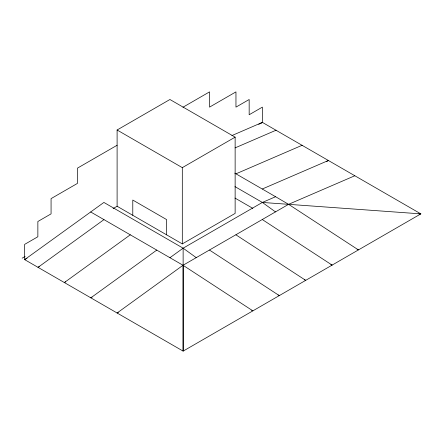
<?xml version="1.0" encoding="UTF-8"?>
<svg xmlns="http://www.w3.org/2000/svg" width="443" height="443" viewBox="0 0 443 443"><rect width="100%" height="100%" fill="white"/><g stroke="black" fill="none" stroke-linecap="round" stroke-linejoin="round"><path stroke-width="0.66" d="M251.652 310.222L252.875 310.853L183.031 265.268L103.967 219.623L38.032 267.351L39.222 266.664M130.292 234.818L64.362 282.551L65.547 281.859M156.761 250.101L90.832 297.834L92.017 297.142M354.815 175.755L288.581 204.328L183.031 265.268L117.102 312.996L118.287 312.309M169.924 257.715L183.131 248.185L262.372 202.44L275.579 196.72L288.581 204.328L358.326 249.858L357.102 249.226M231.894 135.575L262.372 122.379L420.85 213.875L183.131 351.122L183.131 265.34M27.029 258.247L24.653 259.626L183.131 351.122L183.131 248.185L103.895 202.44L24.653 259.626L24.653 244.375L37.86 236.75L37.86 221.5L51.067 213.875L51.067 198.625L77.481 183.374L77.481 168.124L117.102 145.254M117.102 206.25L117.102 130.004L169.924 99.503L235.133 137.153L235.133 213.399L182.306 243.899L117.102 206.25L113.081 208.57M182.937 107.245L209.545 91.878L209.545 107.128L235.958 91.878L235.958 107.128L249.165 99.503L249.165 114.754L262.372 107.128L262.372 122.379L258.695 124.372M117.102 130.004L182.306 167.648L235.133 137.153M326.618 161.529L328.612 160.383L262.372 188.962M22.15 258.164L25.157 256.464M260.617 123.37L262.372 122.379M276.105 130.192L235.061 147.901M302.192 145.254L235.958 173.833M418.785 213.875L420.85 213.875L262.372 202.44L234.967 186.614M330.893 264.477L332.117 265.108L262.372 219.595M304.479 279.727L305.703 280.358L235.958 234.845M278.066 294.972L279.289 295.603L209.545 250.096M234.773 173.147L275.579 196.72M234.967 198.054L252.837 208.371M90.688 211.97L103.967 219.623M262.372 202.44L275.474 211.898M183.131 248.185L196.238 257.643M182.306 167.648L182.306 243.899M166.623 234.845L166.623 219.595L132.784 200.053L132.784 215.304"/></g></svg>
